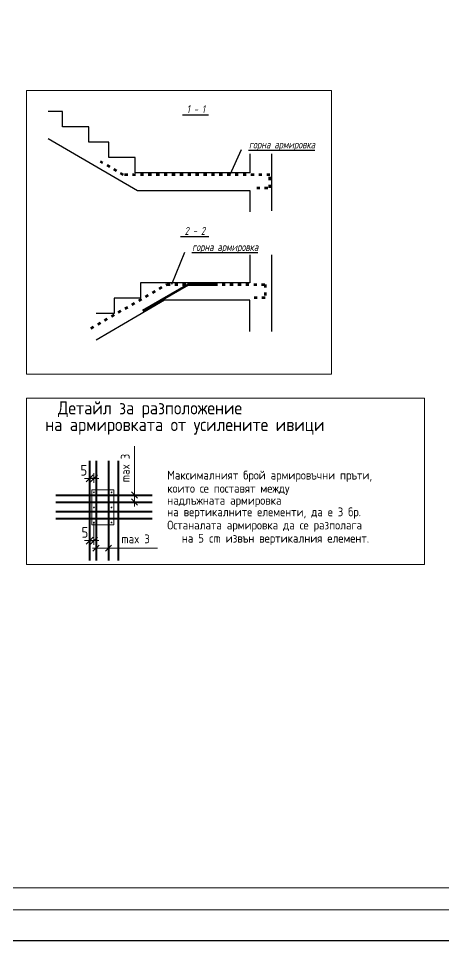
# Model space of a CAD drawing. Header units: millimetres. Extents: x -159 to 6378, y -1181 to 2393.
# Drawn here: x 4183 to 4668, y -1181 to -131 of the extents above; entities that cross this region are included whole.
import ezdxf
from ezdxf.enums import TextEntityAlignment as Align

# ---------------------------------------------------------------- set-up
doc = ezdxf.new("R2010")
doc.units = ezdxf.units.MM
doc.header["$PDMODE"] = 35
doc.linetypes.add('ACAD_ISO03W100', pattern=[30, 12, -18])
for name, color, linetype, lineweight in [('0_txt', 7, 'Continuous', 18), ('1K_arm', 5, 'Continuous', 60), ('1K_arm_koti', 5, 'Continuous', 15), ('1K_dupki', 5, 'Continuous', 40), ('1K_kolony', 1, 'Continuous', 80), ('TABLICA', 40, 'Continuous', 30)]:
    doc.layers.add(name, color=color, linetype=linetype, lineweight=lineweight)
doc.layers.add('KTXTXT', color=4, linetype='Continuous')
doc.styles.add('DIM', font='romans.shx', dxfattribs={"width": 0.85})
doc.styles.add('SWETLI', font='simplex.shx', dxfattribs={"width": 0.75, "oblique": 12})
doc.dimstyles.new('RAZR1', dxfattribs={"dimtxt": 12, "dimasz": 1, "dimexe": 0.3, "dimexo": 0, "dimgap": 0, "dimtad": 0, "dimrnd": 0.1, "dimzin": 14, "dimdsep": 46, "dimtxsty": 'DIM', "dimblk": 'DIM2', "dimcen": 0.09, "dimse1": 1, "dimse2": 1, "dimclrd": 256, "dimclre": 256, "dimclrt": 41, "dimadec": 8, "dimazin": 0, "dimtfac": 2.307692, "dimtix": 1, "dimtmove": 2, "dimatfit": 3, "dimldrblk": 'DIM2', "dimfxl": 0, "dimtvp": 0.769231, "dimtolj": 1, "dimtzin": 14, "dimarcsym": 0})

# ---------------------------------------------------------------- blocks, each defined once
blk = doc.blocks.new('DIM2')
for p, q in [((-5.7, 0), (5.7, 0)), ((4, 4), (-4, -4)), ((0, -5), (0, 6))]:
    blk.add_line(p, q)
blk = doc.blocks.new('*D98')
at = {"layer": '1K_arm_koti', "lineweight": -2}
blk.add_line((4265.4, -725.6), (4268.3, -725.6), dxfattribs=at)
at = {"layer": 'Defpoints', "color": 0}
for p in [(4264.4, -702.9), (4269.3, -705), (4269.3, -725.6)]:
    blk.add_point(p, dxfattribs=at)
at = {"layer": '1K_arm_koti', "lineweight": -2, "rotation": 180}
blk.add_blockref('DIM2', (4264.4, -725.6), dxfattribs=at)
at = {"layer": '1K_arm_koti', "lineweight": -2}
blk.add_blockref('DIM2', (4269.3, -725.6), dxfattribs=at)
at = {"layer": '1K_arm_koti', "color": 41, "insert": (4259, -716.3), "char_height": 12, "attachment_point": 5, "style": 'DIM'}
blk.add_mtext('\\A1;5', dxfattribs=at)
blk = doc.blocks.new('*D99')
at = {"layer": '1K_arm_koti', "lineweight": -2}
blk.add_line((4268.3, -654.7), (4265.4, -654.7), dxfattribs=at)
at = {"layer": 'Defpoints', "color": 0}
for p in [(4264.4, -654.7), (4264.4, -669.6), (4269.3, -670.6)]:
    blk.add_point(p, dxfattribs=at)
at = {"layer": '1K_arm_koti', "lineweight": -2, "rotation": 180}
blk.add_blockref('DIM2', (4264.4, -654.7), dxfattribs=at)
at = {"layer": '1K_arm_koti', "lineweight": -2}
blk.add_blockref('DIM2', (4269.3, -654.7), dxfattribs=at)
at = {"layer": '1K_arm_koti', "color": 41, "insert": (4257.7, -645.5), "char_height": 12, "attachment_point": 5, "style": 'DIM'}
blk.add_mtext('\\A1;5', dxfattribs=at)

msp = doc.modelspace()

# ---------------------------------------------------------------- linework, layer by layer
at = {"layer": '0_txt'}
msp.add_lwpolyline([(-73.698, -1146.449), (6343.421, -1146.449), (6343.421, 1783.551), (-73.698, 1783.551), (-73.698, -1146.449)], dxfattribs=at)
msp.add_lwpolyline([(-48.698, -1121.449), (6318.421, -1121.449), (6318.421, 1758.551), (-48.698, 1758.551)], close=True, dxfattribs=at)
at = {"layer": '1K_arm', "linetype": 'ACAD_ISO03W100', "ltscale": 0.3}
for points in [[(4454.85, -323.743), (4469.85, -323.743), (4469.85, -308.743), (4302.85, -308.743), (4276.937, -293.627)], [(4265.796, -483.73), (4352.408, -433.746), (4464.408, -433.746), (4464.408, -448.746), (4450.034, -448.746)]]:
    msp.add_lwpolyline(points, dxfattribs=at)
at = {"layer": '1K_arm'}
msp.add_lwpolyline([(4325.139, -463.851), (4376.966, -433.618), (4406.966, -433.618)], dxfattribs=at)
at = {"layer": '1K_arm_koti'}
for p, q in [((4315.517, -686.772), (4315.517, -617.944)), ((4311.981, -670.194), (4319.052, -677.265)), ((4311.981, -678.194), (4319.052, -685.265)), ((4269.301, -719.564), (4269.301, -705.011)), ((4267.447, -734.235), (4341.705, -734.235)), ((4275.177, -730.699), (4268.106, -737.771)), ((4289.456, -730.699), (4282.385, -737.771))]:
    msp.add_line(p, q, dxfattribs=at)
for points in [[(4192.442, -212.509), (4540.219, -212.509), (4540.219, -536.06), (4192.442, -536.06)], [(4192.442, -563.411), (4646.199, -563.411), (4646.199, -752.913), (4192.442, -752.913)]]:
    msp.add_lwpolyline(points, close=True, dxfattribs=at)
at = {"layer": '1K_dupki'}
for p, q in [((4264.35, -634.518), (4264.35, -748.208)), ((4271.641, -634.518), (4271.641, -748.208)), ((4285.92, -634.518), (4285.92, -748.208)), ((4296.861, -634.518), (4296.861, -748.208)), ((4225.968, -673.729), (4335.719, -673.729)), ((4225.968, -681.729), (4335.719, -681.729)), ((4225.968, -692.438), (4335.719, -692.438)), ((4225.968, -700.438), (4335.719, -700.438))]:
    msp.add_line(p, q, dxfattribs=at)
at = {"layer": '1K_dupki', "const_width": 1}
for points in [[(4268.801, -670.621, -1), (4269.801, -670.621, -1)], [(4289.911, -670.621, 1), (4288.911, -670.621, 1)], [(4268.801, -687.816, 1), (4269.801, -687.816, 1)], [(4289.911, -687.816, -1), (4288.911, -687.816, -1)], [(4268.801, -705.011, 1), (4269.801, -705.011, 1)], [(4289.911, -705.011, -1), (4288.911, -705.011, -1)]]:
    msp.add_lwpolyline(points, format="xyb", close=True, dxfattribs=at)
at = {"layer": '1K_kolony', "lineweight": 9}
msp.add_lwpolyline([(4291.856, -667.816), (4266.856, -667.816), (4266.856, -707.816), (4291.856, -707.816)], close=True, dxfattribs=at)
at = {"layer": 'KTXTXT'}
for p, q in [((4437.234, -280.303), (4424.285, -308.743)), ((4372.475, -397.108), (4357.658, -433.746))]:
    msp.add_line(p, q, dxfattribs=at)
for points in [[(4263.327, -271.555), (4263.327, -254.055), (4233.327, -254.055), (4233.327, -236.555), (4217.103, -236.555)], [(4217.215, -267.243), (4318.893, -326.555), (4446.862, -326.555), (4446.862, -350.815)], [(4446.862, -284.74), (4446.862, -306.555), (4316.362, -306.555), (4316.362, -289.055), (4286.362, -289.055), (4286.362, -271.555), (4263.327, -271.555)], [(4471.862, -284.74), (4471.862, -349.774)], [(4446.862, -399.8), (4446.862, -431.746), (4322.362, -431.746), (4322.362, -449.246), (4292.362, -449.246), (4292.362, -466.746), (4271.882, -466.746)], [(4471.862, -399.8), (4471.862, -487.432)], [(4446.862, -487.268), (4446.862, -451.746), (4349.83, -451.746), (4271.882, -497.215)]]:
    msp.add_lwpolyline(points, dxfattribs=at)
at = {"layer": 'TABLICA'}
msp.add_lwpolyline([(-158.698, -1181.449), (6378.421, -1181.449), (6378.421, 1818.551), (-158.698, 1818.551)], close=True, dxfattribs=at)

# ---------------------------------------------------------------- texts
at = {"layer": 'KTXTXT', "style": 'SWETLI', "oblique": 12, "width": 0.75}
for s, p in [('%%U 1 - 1 ', (4385.514, -233.881)), ('%%Uгорна армировка', (4483.747, -275.442)), ('%%U 2 - 2 ', (4384.357, -372.688)), ('%%Uгорна армировка', (4418.989, -392.247))]:
    msp.add_text(s, height=9, dxfattribs=at).set_placement(p, align=Align.MIDDLE)
at = {"layer": 'KTXTXT', "style": 'DIM', "width": 0.85}
for s, height, p in [('Детайл за разположение ', 15, (4228.138, -581.826)), ('на армировката от усилените ивици', 15, (4213.676, -600.806)), ('Максималният брой армировъчни пръти,', 10, (4352.863, -656.017)), ('които се поставят между ', 10, (4352.863, -671.017)), ('надлъжната армировка', 10, (4352.863, -684.742)), ('на вертикалните елементи, да е 3 бр.', 10, (4352.863, -697.924)), ('Останалата армировка да се разполага ', 10, (4352.863, -712.924)), ('max 3', 10, (4300.519, -728.67)), ('на 5 cm извън вертикалния елемент.', 10, (4369.508, -727.924))]:
    msp.add_text(s, height=height, dxfattribs=at).set_placement(p)
msp.add_text('max 3', height=10, rotation=90, dxfattribs=at).set_placement((4309.952, -659.131))

# ---------------------------------------------------------------- dimensions: what is measured, and where the dimension line sits
at = {"layer": '1K_arm_koti'}
for base, p1, p2, picture, middle in [((4264.35, -654.707), (4269.301, -670.621), (4264.35, -669.624), '*D99', (4257.708, -645.476)), ((4269.301, -725.564), (4264.35, -702.924), (4269.301, -705.011), '*D98', (4258.96, -716.334))]:
    dim = msp.add_linear_dim(base=base, p1=p1, p2=p2, dimstyle='RAZR1', dxfattribs=at)
    dim.commit()
    dim.dimension.update_dxf_attribs({"geometry": picture, "text_midpoint": middle, "dimtype": 160})

doc.saveas('drawing.dxf')
